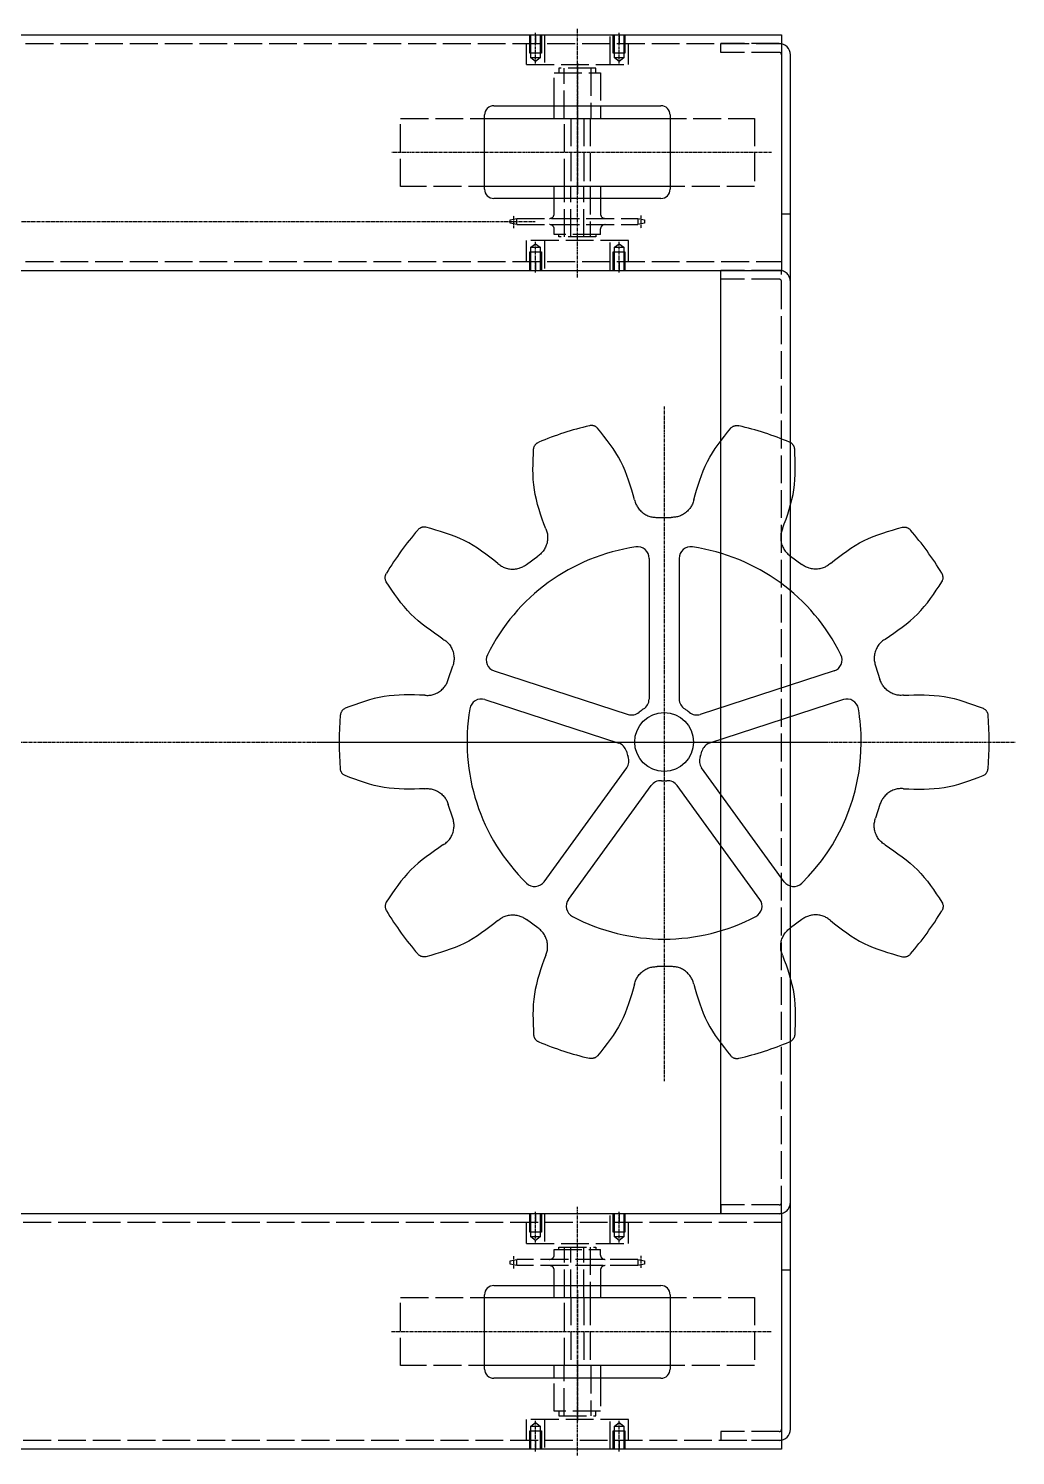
# Model space of a CAD drawing. Extents: x -2365 to 476, y -281 to 1709.
# Drawn here: x -291 to 134, y -280 to 336 of the extents above; entities that cross this region are included whole.
import ezdxf

# ---------------------------------------------------------------- set-up
doc = ezdxf.new("R2010")
doc.units = 0
doc.linetypes.add('DASHED', pattern=[15, 12, -3])
doc.linetypes.add('DOT_CENTER', pattern=[2, 1.25, -0.25, 0.25, -0.25])
doc.layers.get('0').update_dxf_attribs({"linetype": 'CONTINUOUS'})
doc.layers.add('1', color=7, linetype='CONTINUOUS')

# ---------------------------------------------------------------- blocks, each defined once
blk = doc.blocks.new('TOP__75', base_point=(-17.36, 28.06))
at = {"color": 7, "linetype": 'Continuous'}
for start, end in [(103.28678, 112.71322), (67.28678, 76.71322), (139.28678, 148.71322), (31.28678, 40.71322), (175.28678, -175.28678), (-4.71322, 4.71322), (-148.71322, -139.28678), (-40.71322, -31.28678), (-112.71322, -103.28678), (-76.71322, -67.28678)]:
    blk.add_arc((-17.36, 28.06), 140.14, start, end, dxfattribs=at)
for points in [[(-46.06, 163.37), (-46.6, 163.86), (-47.16, 164.19), (-47.55, 164.35), (-47.95, 164.46), (-48.31, 164.52), (-48.66, 164.55), (-49.1, 164.53), (-49.57, 164.45)], [(-46.06, 163.37), (-46.6, 163.86), (-47.16, 164.19), (-47.55, 164.35), (-47.95, 164.46), (-48.31, 164.52), (-48.66, 164.55), (-49.1, 164.53), (-49.57, 164.45)], [(-30.11, 132.48), (-36.04, 148.98), (-46.06, 163.37)], [(-4.61, 132.48), (1.32, 148.98), (11.34, 163.37)], [(11.34, 163.37), (11.88, 163.86), (12.44, 164.19), (12.83, 164.35), (13.23, 164.46), (13.59, 164.52), (13.94, 164.55), (14.38, 164.53), (14.85, 164.45)], [(11.34, 163.37), (11.88, 163.86), (12.44, 164.19), (12.83, 164.35), (13.23, 164.46), (13.59, 164.52), (13.94, 164.55), (14.38, 164.53), (14.85, 164.45)], [(-68.43, 120.03), (-73.32, 136.87), (-73.67, 154.4)], [(-73.67, 154.4), (-73.52, 155.11), (-73.26, 155.71), (-73.04, 156.06), (-72.79, 156.39), (-72.53, 156.65), (-72.26, 156.88), (-71.9, 157.13), (-71.47, 157.34)], [(-73.67, 154.4), (-73.52, 155.11), (-73.26, 155.71), (-73.04, 156.06), (-72.79, 156.39), (-72.53, 156.65), (-72.26, 156.88), (-71.9, 157.13), (-71.47, 157.34)], [(33.71, 120.03), (38.6, 136.87), (38.95, 154.4)], [(38.95, 154.4), (38.8, 155.11), (38.54, 155.71), (38.32, 156.06), (38.07, 156.39), (37.81, 156.65), (37.54, 156.88), (37.17, 157.13), (36.75, 157.34)], [(38.95, 154.4), (38.8, 155.11), (38.54, 155.71), (38.32, 156.06), (38.07, 156.39), (37.81, 156.65), (37.54, 156.88), (37.17, 157.13), (36.75, 157.34)], [(-30.11, 132.48), (-29.52, 130.65), (-28.68, 129.14), (-28.07, 128.34), (-27.4, 127.63), (-26.59, 126.94), (-25.72, 126.33), (-24.87, 125.86), (-23.96, 125.47), (-22.31, 125.04), (-20.42, 124.93)], [(-4.61, 132.48), (-5.2, 130.65), (-6.04, 129.14), (-6.65, 128.34), (-7.33, 127.63), (-8.13, 126.94), (-9, 126.33), (-9.85, 125.86), (-10.76, 125.47), (-12.41, 125.04), (-14.3, 124.93)], [(-120.12, 120.66), (-120.83, 120.74), (-121.49, 120.68), (-121.89, 120.58), (-122.28, 120.43), (-122.61, 120.27), (-122.91, 120.08), (-123.26, 119.81), (-123.59, 119.47)], [(-120.12, 120.66), (-120.83, 120.74), (-121.49, 120.68), (-121.89, 120.58), (-122.28, 120.43), (-122.61, 120.27), (-122.91, 120.08), (-123.26, 119.81), (-123.59, 119.47)], [(-89.05, 105.05), (-103.55, 114.91), (-120.12, 120.66)], [(-68.43, 120.03), (-67.82, 118.2), (-67.61, 116.49), (-67.64, 115.49), (-67.77, 114.51), (-68.01, 113.48), (-68.36, 112.48), (-68.77, 111.59), (-69.28, 110.75), (-70.36, 109.43), (-71.82, 108.22)], [(33.71, 120.03), (33.1, 118.2), (32.89, 116.49), (32.92, 115.49), (33.05, 114.51), (33.29, 113.48), (33.64, 112.48), (34.05, 111.59), (34.56, 110.75), (35.64, 109.43), (37.1, 108.22)], [(54.33, 105.05), (68.83, 114.91), (85.39, 120.66)], [(85.39, 120.66), (86.11, 120.74), (86.77, 120.68), (87.17, 120.58), (87.56, 120.43), (87.89, 120.27), (88.19, 120.08), (88.54, 119.81), (88.87, 119.47)], [(85.39, 120.66), (86.11, 120.74), (86.77, 120.68), (87.17, 120.58), (87.56, 120.43), (87.89, 120.27), (88.19, 120.08), (88.54, 119.81), (88.87, 119.47)], [(-89.05, 105.05), (-87.49, 103.91), (-85.93, 103.18), (-84.97, 102.89), (-84, 102.72), (-82.94, 102.63), (-81.88, 102.65), (-80.92, 102.77), (-79.95, 102.99), (-78.37, 103.61), (-76.77, 104.63)], [(54.33, 105.05), (52.77, 103.91), (51.21, 103.18), (50.25, 102.89), (49.28, 102.72), (48.22, 102.63), (47.16, 102.65), (46.2, 102.77), (45.23, 102.99), (43.65, 103.61), (42.05, 104.63)], [(-137.18, 97.17), (-137.47, 97.83), (-137.62, 98.47), (-137.65, 98.89), (-137.63, 99.3), (-137.58, 99.66), (-137.49, 100.01), (-137.34, 100.42), (-137.12, 100.84)], [(-137.18, 97.17), (-137.47, 97.83), (-137.62, 98.47), (-137.65, 98.89), (-137.63, 99.3), (-137.58, 99.66), (-137.49, 100.01), (-137.34, 100.42), (-137.12, 100.84)], [(102.46, 97.17), (102.75, 97.83), (102.9, 98.47), (102.93, 98.89), (102.91, 99.3), (102.86, 99.66), (102.77, 100.01), (102.62, 100.42), (102.4, 100.84)], [(102.46, 97.17), (102.75, 97.83), (102.9, 98.47), (102.93, 98.89), (102.91, 99.3), (102.86, 99.66), (102.77, 100.01), (102.62, 100.42), (102.4, 100.84)], [(-112.73, 72.45), (-126.59, 83.2), (-137.18, 97.17)], [(78.01, 72.45), (91.87, 83.2), (102.46, 97.17)], [(-112.73, 72.45), (-111.17, 71.33), (-109.99, 70.06), (-109.42, 69.24), (-108.95, 68.37), (-108.55, 67.39), (-108.24, 66.38), (-108.05, 65.42), (-107.96, 64.44), (-108.06, 62.74), (-108.54, 60.9)], [(78.01, 72.45), (76.45, 71.33), (75.27, 70.06), (74.7, 69.24), (74.23, 68.37), (73.82, 67.39), (73.52, 66.38), (73.33, 65.42), (73.24, 64.44), (73.34, 62.74), (73.82, 60.9)], [(-120.61, 48.21), (-118.68, 48.2), (-116.99, 48.53), (-116.04, 48.86), (-115.16, 49.29), (-114.25, 49.84), (-113.4, 50.48), (-112.69, 51.14), (-112.04, 51.89), (-111.13, 53.32), (-110.43, 55.08)], [(85.89, 48.21), (83.96, 48.2), (82.27, 48.53), (81.32, 48.86), (80.44, 49.29), (79.53, 49.84), (78.68, 50.48), (77.97, 51.14), (77.32, 51.89), (76.41, 53.32), (75.71, 55.08)], [(-120.61, 48.21), (-138.13, 47.66), (-154.92, 42.58)], [(85.89, 48.21), (103.41, 47.66), (120.2, 42.58)], [(-154.92, 42.58), (-155.54, 42.22), (-156.04, 41.78), (-156.3, 41.47), (-156.53, 41.12), (-156.71, 40.8), (-156.84, 40.47), (-156.96, 40.04), (-157.03, 39.58)], [(-154.92, 42.58), (-155.54, 42.22), (-156.04, 41.78), (-156.3, 41.47), (-156.53, 41.12), (-156.71, 40.8), (-156.84, 40.47), (-156.96, 40.04), (-157.03, 39.58)], [(120.2, 42.58), (120.82, 42.22), (121.32, 41.78), (121.58, 41.47), (121.81, 41.12), (121.99, 40.8), (122.12, 40.47), (122.24, 40.04), (122.31, 39.58)], [(120.2, 42.58), (120.82, 42.22), (121.32, 41.78), (121.58, 41.47), (121.81, 41.12), (121.99, 40.8), (122.12, 40.47), (122.24, 40.04), (122.31, 39.58)], [(-154.92, 13.55), (-155.54, 13.91), (-156.04, 14.34), (-156.3, 14.66), (-156.53, 15), (-156.71, 15.33), (-156.84, 15.66), (-156.96, 16.08), (-157.03, 16.55)], [(-154.92, 13.55), (-155.54, 13.91), (-156.04, 14.34), (-156.3, 14.66), (-156.53, 15), (-156.71, 15.33), (-156.84, 15.66), (-156.96, 16.08), (-157.03, 16.55)], [(-120.61, 7.92), (-138.13, 8.46), (-154.92, 13.55)], [(85.89, 7.92), (103.41, 8.46), (120.2, 13.55)], [(120.2, 13.55), (120.82, 13.91), (121.32, 14.34), (121.58, 14.66), (121.81, 15), (121.99, 15.33), (122.12, 15.66), (122.24, 16.08), (122.31, 16.55)], [(120.2, 13.55), (120.82, 13.91), (121.32, 14.34), (121.58, 14.66), (121.81, 15), (121.99, 15.33), (122.12, 15.66), (122.24, 16.08), (122.31, 16.55)], [(-120.61, 7.92), (-118.68, 7.93), (-116.99, 7.6), (-116.04, 7.26), (-115.16, 6.84), (-114.25, 6.28), (-113.4, 5.64), (-112.69, 4.98), (-112.04, 4.23), (-111.13, 2.8), (-110.43, 1.04)], [(85.89, 7.92), (83.96, 7.93), (82.27, 7.6), (81.32, 7.26), (80.44, 6.84), (79.53, 6.28), (78.68, 5.64), (77.97, 4.98), (77.32, 4.23), (76.41, 2.8), (75.71, 1.04)], [(-112.73, -16.33), (-111.17, -15.2), (-109.99, -13.94), (-109.42, -13.12), (-108.95, -12.25), (-108.55, -11.27), (-108.24, -10.25), (-108.05, -9.3), (-107.96, -8.31), (-108.06, -6.62), (-108.54, -4.78)], [(78.01, -16.33), (76.45, -15.2), (75.27, -13.94), (74.7, -13.12), (74.23, -12.25), (73.82, -11.27), (73.52, -10.25), (73.33, -9.3), (73.24, -8.31), (73.34, -6.62), (73.82, -4.78)], [(-112.73, -16.33), (-126.59, -27.07), (-137.18, -41.05)], [(78.01, -16.33), (91.87, -27.07), (102.46, -41.05)], [(-137.18, -41.05), (-137.47, -41.71), (-137.62, -42.35), (-137.65, -42.76), (-137.63, -43.18), (-137.58, -43.54), (-137.49, -43.89), (-137.34, -44.3), (-137.12, -44.72)], [(-137.18, -41.05), (-137.47, -41.71), (-137.62, -42.35), (-137.65, -42.76), (-137.63, -43.18), (-137.58, -43.54), (-137.49, -43.89), (-137.34, -44.3), (-137.12, -44.72)], [(102.46, -41.05), (102.75, -41.71), (102.9, -42.35), (102.93, -42.76), (102.91, -43.18), (102.86, -43.54), (102.77, -43.89), (102.62, -44.3), (102.4, -44.72)], [(102.46, -41.05), (102.75, -41.71), (102.9, -42.35), (102.93, -42.76), (102.91, -43.18), (102.86, -43.54), (102.77, -43.89), (102.62, -44.3), (102.4, -44.72)], [(-89.05, -48.93), (-103.55, -58.78), (-120.12, -64.53)], [(-89.05, -48.93), (-87.49, -47.78), (-85.93, -47.05), (-84.97, -46.77), (-84, -46.59), (-82.94, -46.51), (-81.88, -46.53), (-80.92, -46.65), (-79.95, -46.87), (-78.37, -47.49), (-76.77, -48.5)], [(54.33, -48.93), (52.77, -47.78), (51.21, -47.05), (50.25, -46.77), (49.28, -46.59), (48.22, -46.51), (47.16, -46.53), (46.2, -46.65), (45.23, -46.87), (43.65, -47.49), (42.05, -48.5)], [(54.33, -48.93), (68.83, -58.78), (85.39, -64.53)], [(-68.43, -63.91), (-67.82, -62.08), (-67.61, -60.36), (-67.64, -59.36), (-67.77, -58.39), (-68.01, -57.35), (-68.36, -56.35), (-68.77, -55.47), (-69.28, -54.62), (-70.36, -53.31), (-71.82, -52.1)], [(33.71, -63.91), (33.1, -62.08), (32.89, -60.36), (32.92, -59.36), (33.05, -58.39), (33.29, -57.35), (33.64, -56.35), (34.05, -55.47), (34.56, -54.62), (35.64, -53.31), (37.1, -52.1)], [(-120.12, -64.53), (-120.83, -64.61), (-121.49, -64.55), (-121.89, -64.45), (-122.28, -64.31), (-122.61, -64.15), (-122.91, -63.96), (-123.26, -63.69), (-123.59, -63.35)], [(-120.12, -64.53), (-120.83, -64.61), (-121.49, -64.55), (-121.89, -64.45), (-122.28, -64.31), (-122.61, -64.15), (-122.91, -63.96), (-123.26, -63.69), (-123.59, -63.35)], [(-68.43, -63.91), (-73.32, -80.75), (-73.67, -98.28)], [(33.71, -63.91), (38.6, -80.75), (38.95, -98.28)], [(85.39, -64.53), (86.11, -64.61), (86.77, -64.55), (87.17, -64.45), (87.56, -64.31), (87.89, -64.15), (88.19, -63.96), (88.54, -63.69), (88.87, -63.35)], [(85.39, -64.53), (86.11, -64.61), (86.77, -64.55), (87.17, -64.45), (87.56, -64.31), (87.89, -64.15), (88.19, -63.96), (88.54, -63.69), (88.87, -63.35)], [(-30.11, -76.36), (-29.52, -74.52), (-28.68, -73.01), (-28.07, -72.22), (-27.4, -71.51), (-26.59, -70.81), (-25.72, -70.21), (-24.87, -69.74), (-23.96, -69.35), (-22.31, -68.92), (-20.42, -68.8)], [(-4.61, -76.36), (-5.2, -74.52), (-6.04, -73.01), (-6.65, -72.22), (-7.33, -71.51), (-8.13, -70.81), (-9, -70.21), (-9.85, -69.74), (-10.76, -69.35), (-12.41, -68.92), (-14.3, -68.8)], [(-30.11, -76.36), (-36.04, -92.86), (-46.06, -107.25)], [(-4.61, -76.36), (1.32, -92.86), (11.34, -107.25)], [(-73.67, -98.28), (-73.52, -98.98), (-73.26, -99.59), (-73.04, -99.94), (-72.79, -100.26), (-72.53, -100.53), (-72.26, -100.76), (-71.9, -101), (-71.47, -101.21)], [(-73.67, -98.28), (-73.52, -98.98), (-73.26, -99.59), (-73.04, -99.94), (-72.79, -100.26), (-72.53, -100.53), (-72.26, -100.76), (-71.9, -101), (-71.47, -101.21)], [(38.95, -98.28), (38.8, -98.98), (38.54, -99.59), (38.32, -99.94), (38.07, -100.26), (37.81, -100.53), (37.54, -100.76), (37.17, -101), (36.75, -101.21)], [(38.95, -98.28), (38.8, -98.98), (38.54, -99.59), (38.32, -99.94), (38.07, -100.26), (37.81, -100.53), (37.54, -100.76), (37.17, -101), (36.75, -101.21)], [(-46.06, -107.25), (-46.6, -107.73), (-47.16, -108.07), (-47.55, -108.22), (-47.95, -108.34), (-48.31, -108.4), (-48.66, -108.43), (-49.1, -108.41), (-49.57, -108.33)], [(-46.06, -107.25), (-46.6, -107.73), (-47.16, -108.07), (-47.55, -108.22), (-47.95, -108.34), (-48.31, -108.4), (-48.66, -108.43), (-49.1, -108.41), (-49.57, -108.33)], [(11.34, -107.25), (11.88, -107.73), (12.44, -108.07), (12.83, -108.22), (13.23, -108.34), (13.59, -108.4), (13.94, -108.43), (14.38, -108.41), (14.85, -108.33)], [(11.34, -107.25), (11.88, -107.73), (12.44, -108.07), (12.83, -108.22), (13.23, -108.34), (13.59, -108.4), (13.94, -108.43), (14.38, -108.41), (14.85, -108.33)]]:
    blk.add_spline(points, degree=3, dxfattribs=at)
at = {"layer": '1', "color": 4, "linetype": 'DOT_CENTER'}
for p, q in [((-17.36, 172.71), (-17.36, -118.18)), ((-165.68, 28.06), (134.14, 28.06))]:
    blk.add_line(p, q, dxfattribs=at)
at = {"layer": '1', "color": 7, "linetype": 'Continuous'}
for p, q in [((-20.42, 124.93), (-14.3, 124.93)), ((-76.77, 104.63), (-71.82, 108.22)), ((-23.86, 107.23), (-23.86, 46.56)), ((-10.86, 107.23), (-10.86, 46.56)), ((37.1, 108.22), (42.05, 104.63)), ((-110.43, 55.08), (-108.54, 60.9)), ((-90.65, 58.71), (-32.94, 39.96)), ((55.93, 58.71), (-1.78, 39.96)), ((73.82, 60.9), (75.71, 55.08)), ((-94.66, 46.34), (-36.96, 27.6)), ((59.94, 46.34), (2.24, 27.6)), ((-69.15, -32.17), (-33.49, 16.92)), ((34.43, -32.17), (-1.23, 16.92)), ((-58.64, -39.81), (-22.97, 9.28)), ((23.92, -39.81), (-11.75, 9.28)), ((-108.54, -4.78), (-110.43, 1.04)), ((75.71, 1.04), (73.82, -4.78)), ((-71.82, -52.1), (-76.77, -48.5)), ((42.05, -48.5), (37.1, -52.1)), ((-14.3, -68.8), (-20.42, -68.8))]:
    blk.add_line(p, q, dxfattribs=at)
blk.add_circle((-17.36, 28.06), 12.7, dxfattribs=at)
for centre, radius, start, end in [((-17.36, 28.06), 85, 98.2649, 153.7351), ((-28.86, 107.23), 5, 0, 98.2649), ((-5.86, 107.23), 5, 81.7351, 180), ((-17.36, 28.06), 85, 26.2649, 81.7351), ((-89.1, 63.46), 5, 153.7351, -108), ((54.38, 63.46), 5, -72, 26.2649), ((-96.21, 41.59), 5, 72, 170.2649), ((-28.86, 46.56), 5, -58.12833, 0), ((-5.86, 46.56), 5, 180, -121.87167), ((61.49, 41.59), 5, 9.7351, 108), ((-17.36, 28.06), 85, 170.2649, -134.2649), ((-31.4, 44.71), 5, -108, -49.87167), ((-17.36, 28.06), 16.78, 122.75271, 130.12833), ((-17.36, 28.06), 16.78, 121.87167, 122.75271), ((-17.36, 28.06), 16.78, 49.87167, 58.12833), ((-3.32, 44.71), 5, -130.12833, -72), ((-17.36, 28.06), 85, 0, 9.7351), ((-38.5, 22.84), 5, 13.87167, 72), ((3.78, 22.84), 5, 108, 166.12833), ((-17.36, 28.06), 85, -45.7351, 0), ((-17.36, 28.06), 16.78, -166.12833, -157.87167), ((-37.54, 19.86), 5, -36, 22.12833), ((2.82, 19.86), 5, 157.87167, -144), ((-17.36, 28.06), 16.78, -22.12833, -13.87167), ((-18.93, 6.34), 5, 85.87167, 144), ((-17.36, 28.06), 16.78, -94.12833, -85.87167), ((-15.79, 6.34), 5, 36, 94.12833), ((-73.2, -29.23), 5, -134.2649, -36), ((38.48, -29.23), 5, -144, -45.7351), ((-54.59, -42.75), 5, 144, -117.7351), ((19.87, -42.75), 5, -62.2649, 36), ((-17.36, 28.06), 85, -117.7351, -62.2649)]:
    blk.add_arc(centre, radius, start, end, dxfattribs=at)
blk = doc.blocks.new('TOP__107', base_point=(18.3, 292.83))
at = {"layer": '1', "color": 4, "linetype": 'DASHED'}
for p, q in [((-69.02, 333.06), (-69.02, 320.26)), ((-40.57, 320.26), (-40.57, 333.06)), ((-76.79, 320.26), (-76.79, 329.26)), ((-32.79, 320.26), (-32.79, 329.26)), ((-76.79, 320.26), (-32.79, 320.26))]:
    blk.add_line(p, q, dxfattribs=at)
blk = doc.blocks.new('TOP__108', base_point=(18.3, 271.69))
at = {"layer": '1', "color": 4, "linetype": 'DASHED'}
for p, q in [((-76.79, 235.26), (-76.79, 244.26)), ((-32.79, 244.26), (-76.79, 244.26)), ((-69.02, 244.26), (-69.02, 231.46)), ((-40.57, 231.46), (-40.57, 244.26)), ((-32.79, 235.26), (-32.79, 244.26))]:
    blk.add_line(p, q, dxfattribs=at)
blk = doc.blocks.new('TOP__109', base_point=(-0.11, 295.66))
at = {"layer": '1', "color": 4, "linetype": 'DOT_CENTER'}
blk.add_line((-54.79, 320.87), (-54.79, 294.6), dxfattribs=at)
at = {"layer": '1', "color": 4, "linetype": 'DASHED'}
for p, q in [((-64.79, 316.66), (-44.79, 316.66)), ((-64.79, 302.46), (-64.79, 316.66)), ((-46.79, 318.66), (-62.79, 318.66)), ((-62.79, 318.66), (-62.79, 316.66)), ((-60.54, 296.96), (-60.54, 318.66)), ((-49.04, 318.66), (-49.04, 296.96)), ((-46.79, 316.66), (-46.79, 318.66)), ((-44.79, 316.66), (-44.79, 302.46))]:
    blk.add_line(p, q, dxfattribs=at)
at = {"layer": '1', "color": 7, "linetype": 'Continuous'}
for p, q in [((-64.79, 296.96), (-64.79, 302.46)), ((-44.79, 302.46), (-44.79, 296.96))]:
    blk.add_line(p, q, dxfattribs=at)
blk = doc.blocks.new('J__110', base_point=(36.71, 346.18))
at = {"layer": '1', "color": 4, "linetype": 'DASHED'}
for p, q in [((-130.99, 296.96), (-89.79, 296.96)), ((-130.99, 267.56), (-130.99, 296.96)), ((-60.29, 267.56), (-60.29, 296.96)), ((-57.54, 296.96), (-57.54, 267.56)), ((-52.04, 296.96), (-52.04, 267.56)), ((-49.29, 296.96), (-49.29, 267.56)), ((-19.79, 296.96), (21.61, 296.96)), ((21.61, 296.96), (21.61, 267.56)), ((-89.79, 267.56), (-130.99, 267.56)), ((21.61, 267.56), (-19.79, 267.56))]:
    blk.add_line(p, q, dxfattribs=at)
at = {"layer": '1', "color": 7, "linetype": 'Continuous'}
for p, q in [((-89.79, 296.96), (-19.79, 296.96)), ((-19.79, 267.56), (-89.79, 267.56))]:
    blk.add_line(p, q, dxfattribs=at)
at = {"layer": '1', "color": 4, "linetype": 'DOT_CENTER'}
for p, q in [((-54.79, 299.49), (-54.79, 264.5)), ((28.89, 282.26), (-134.94, 282.26))]:
    blk.add_line(p, q, dxfattribs=at)
blk = doc.blocks.new('TOP__111', base_point=(-687.17, 877.63))
at = {"layer": '1'}
blk.add_blockref('J__110', (36.71, 346.18), dxfattribs=at)
blk = doc.blocks.new('TOP__112', base_point=(-0.11, 268.86))
blk.add_blockref('TOP__111', (-687.17, 877.63))
blk = doc.blocks.new('TOP__113', base_point=(33.83, 278.63))
at = {"layer": '1', "color": 4, "linetype": 'DASHED'}
for p, q in [((-64.79, 262.46), (-64.79, 267.56)), ((-60.29, 245.86), (-60.29, 267.56)), ((-57.54, 245.86), (-57.54, 267.56)), ((-52.04, 245.86), (-52.04, 267.56)), ((-49.29, 267.56), (-49.29, 245.86)), ((-44.79, 267.56), (-44.79, 262.46)), ((-64.79, 255.86), (-64.79, 262.46)), ((-44.79, 262.46), (-44.79, 255.86)), ((-83.79, 253.29), (-80.93, 253.86)), ((-83.79, 251.74), (-83.79, 253.29)), ((-80.93, 253.86), (-28.66, 253.86)), ((-80.93, 251.16), (-80.93, 253.86)), ((-28.66, 253.86), (-28.66, 251.16)), ((-28.66, 253.86), (-25.79, 253.29)), ((-25.79, 253.29), (-25.79, 251.74)), ((-80.93, 251.16), (-83.79, 251.74)), ((-80.93, 251.16), (-28.66, 251.16)), ((-64.79, 246.86), (-64.79, 249.36)), ((-44.79, 246.86), (-64.79, 246.86)), ((-62.79, 245.86), (-62.79, 246.86)), ((-46.79, 246.86), (-46.79, 245.86)), ((-44.79, 246.86), (-44.79, 249.36)), ((-25.79, 251.74), (-28.66, 251.16)), ((-46.79, 245.86), (-62.79, 245.86))]:
    blk.add_line(p, q, dxfattribs=at)
at = {"layer": '1', "color": 4, "linetype": 'DOT_CENTER'}
for p, q in [((-82.14, 249.58), (-82.14, 255.09)), ((-27.44, 255.09), (-27.44, 249.58))]:
    blk.add_line(p, q, dxfattribs=at)
at = {"layer": '1', "color": 4, "linetype": 'DASHED'}
for centre, radius, start, end in [((-66.79, 255.86), 2, -90, 0), ((-42.79, 255.86), 2, 180, -90), ((-66.69, 249.26), 1.9, 3.01279, 93.01279), ((-42.89, 249.26), 1.9, 86.98721, 176.98721)]:
    blk.add_arc(centre, radius, start, end, dxfattribs=at)
for name, p in [('TOP__107', (18.3, 292.83)), ('TOP__109', (-0.11, 295.66)), ('TOP__112', (-0.11, 268.86)), ('TOP__108', (18.3, 271.69))]:
    blk.add_blockref(name, p)
blk = doc.blocks.new('J__132', base_point=(36.71, -290.06))
at = {"layer": '1', "color": 4, "linetype": 'DOT_CENTER'}
for p, q in [((-54.79, -208.38), (-54.79, -243.37)), ((-134.94, -226.14), (28.89, -226.14))]:
    blk.add_line(p, q, dxfattribs=at)
at = {"layer": '1', "color": 4, "linetype": 'DASHED'}
for p, q in [((-130.99, -240.84), (-130.99, -211.44)), ((-130.99, -211.44), (-89.79, -211.44)), ((-60.29, -240.84), (-60.29, -211.44)), ((-57.54, -211.44), (-57.54, -240.84)), ((-52.04, -211.44), (-52.04, -240.84)), ((-49.29, -211.44), (-49.29, -240.84)), ((-19.79, -211.44), (21.61, -211.44)), ((21.61, -211.44), (21.61, -240.84)), ((-89.79, -240.84), (-130.99, -240.84)), ((21.61, -240.84), (-19.79, -240.84))]:
    blk.add_line(p, q, dxfattribs=at)
at = {"layer": '1', "color": 7, "linetype": 'Continuous'}
for p, q in [((-89.79, -211.44), (-19.79, -211.44)), ((-19.79, -240.84), (-89.79, -240.84))]:
    blk.add_line(p, q, dxfattribs=at)
blk = doc.blocks.new('TOP__133', base_point=(-687.17, -821.51))
at = {"layer": '1'}
blk.add_blockref('J__132', (36.71, -290.06), dxfattribs=at)
blk = doc.blocks.new('TOP__134', base_point=(-0.11, -212.74))
blk.add_blockref('TOP__133', (-687.17, -821.51))
blk = doc.blocks.new('TOP__135', base_point=(-0.11, -239.54))
at = {"layer": '1', "color": 4, "linetype": 'DOT_CENTER'}
blk.add_line((-54.79, -238.48), (-54.79, -264.75), dxfattribs=at)
at = {"layer": '1', "color": 7, "linetype": 'Continuous'}
for p, q in [((-64.79, -246.34), (-64.79, -240.84)), ((-44.79, -240.84), (-44.79, -246.34))]:
    blk.add_line(p, q, dxfattribs=at)
at = {"layer": '1', "color": 4, "linetype": 'DASHED'}
for p, q in [((-60.54, -262.54), (-60.54, -240.84)), ((-49.04, -240.84), (-49.04, -262.54)), ((-64.79, -260.54), (-64.79, -246.34)), ((-44.79, -246.34), (-44.79, -260.54)), ((-44.79, -260.54), (-64.79, -260.54)), ((-62.79, -260.54), (-62.79, -262.54)), ((-62.79, -262.54), (-46.79, -262.54)), ((-46.79, -262.54), (-46.79, -260.54))]:
    blk.add_line(p, q, dxfattribs=at)
blk = doc.blocks.new('TOP__136', base_point=(18.3, -215.57))
at = {"layer": '1', "color": 4, "linetype": 'DASHED'}
for p, q in [((-69.02, -175.34), (-69.02, -188.14)), ((-40.57, -188.14), (-40.57, -175.34)), ((-76.79, -188.14), (-76.79, -179.14)), ((-32.79, -188.14), (-32.79, -179.14)), ((-76.79, -188.14), (-32.79, -188.14))]:
    blk.add_line(p, q, dxfattribs=at)
blk = doc.blocks.new('TOP__137', base_point=(18.3, -236.71))
at = {"layer": '1', "color": 4, "linetype": 'DASHED'}
for p, q in [((-76.79, -273.14), (-76.79, -264.14)), ((-32.79, -264.14), (-76.79, -264.14)), ((-69.02, -264.14), (-69.02, -276.94)), ((-40.57, -276.94), (-40.57, -264.14)), ((-32.79, -273.14), (-32.79, -264.14))]:
    blk.add_line(p, q, dxfattribs=at)
blk = doc.blocks.new('TOP__138', base_point=(33.83, -222.51))
at = {"layer": '1', "color": 4, "linetype": 'DASHED'}
for p, q in [((-64.79, -193.24), (-64.79, -190.74)), ((-64.79, -190.74), (-44.79, -190.74)), ((-62.79, -189.74), (-46.79, -189.74)), ((-62.79, -190.74), (-62.79, -189.74)), ((-60.29, -211.44), (-60.29, -189.74)), ((-57.54, -211.44), (-57.54, -189.74)), ((-52.04, -211.44), (-52.04, -189.74)), ((-49.29, -189.74), (-49.29, -211.44)), ((-46.79, -189.74), (-46.79, -190.74)), ((-44.79, -193.24), (-44.79, -190.74)), ((-83.79, -195.61), (-80.93, -195.04)), ((-83.79, -197.16), (-83.79, -195.61)), ((-80.93, -197.74), (-80.93, -195.04)), ((-28.66, -195.04), (-80.93, -195.04)), ((-28.66, -195.04), (-25.79, -195.61)), ((-28.66, -195.04), (-28.66, -197.74)), ((-25.79, -195.61), (-25.79, -197.16)), ((-80.93, -197.74), (-83.79, -197.16)), ((-28.66, -197.74), (-80.93, -197.74)), ((-64.79, -206.34), (-64.79, -199.74)), ((-44.79, -199.74), (-44.79, -206.34)), ((-25.79, -197.16), (-28.66, -197.74)), ((-64.79, -211.44), (-64.79, -206.34)), ((-44.79, -206.34), (-44.79, -211.44))]:
    blk.add_line(p, q, dxfattribs=at)
at = {"layer": '1', "color": 4, "linetype": 'DOT_CENTER'}
for p, q in [((-82.14, -198.96), (-82.14, -193.46)), ((-27.44, -193.46), (-27.44, -198.96))]:
    blk.add_line(p, q, dxfattribs=at)
at = {"layer": '1', "color": 4, "linetype": 'DASHED'}
for centre, radius, start, end in [((-66.69, -193.14), 1.9, -93.01279, -3.01279), ((-42.89, -193.14), 1.9, -176.98721, -86.98721), ((-66.79, -199.74), 2, 0, 90), ((-42.79, -199.74), 2, 90, 180)]:
    blk.add_arc(centre, radius, start, end, dxfattribs=at)
for name, p in [('TOP__136', (18.3, -215.57)), ('TOP__134', (-0.11, -212.74)), ('TOP__135', (-0.11, -239.54)), ('TOP__137', (18.3, -236.71))]:
    blk.add_blockref(name, p)
blk = doc.blocks.new('M__158', base_point=(7.06, -273.14))
at = {"layer": '1', "color": 4, "linetype": 'DASHED'}
for p, q in [((7.06, 325.46), (7.06, 329.26)), ((32.26, 329.26), (7.06, 329.26)), ((32.26, 325.46), (7.06, 325.46)), ((37.06, 255.66), (33.26, 255.66)), ((32.26, 231.46), (7.06, 231.46)), ((7.06, 227.66), (7.06, 231.46)), ((33.26, -175.34), (33.26, 231.46)), ((32.26, 227.66), (7.06, 227.66)), ((32.26, -171.54), (7.06, -171.54)), ((7.06, -171.54), (7.06, -175.34)), ((32.26, -175.34), (7.06, -175.34)), ((33.26, -199.54), (37.06, -199.54)), ((7.06, -269.34), (7.06, -273.14)), ((32.26, -269.34), (7.06, -269.34)), ((32.26, -273.14), (7.06, -273.14))]:
    blk.add_line(p, q, dxfattribs=at)
at = {"layer": '1', "color": 7, "linetype": 'Continuous'}
for p, q in [((37.06, -268.34), (37.06, 324.46)), ((7.06, -175.34), (7.06, 231.46))]:
    blk.add_line(p, q, dxfattribs=at)
for centre, start, end in [((32.26, 324.46), 0, 90), ((32.26, -268.34), -90, 0)]:
    blk.add_arc(centre, 4.8, start, end, dxfattribs=at)
at = {"layer": '1', "color": 4, "linetype": 'DASHED'}
for centre, radius, start, end in [((32.26, 324.46), 1, 0, 90), ((32.26, 226.66), 4.8, 0, 90), ((32.26, 226.66), 1, 0, 90), ((32.26, -170.54), 4.8, -90, 0), ((32.26, -170.54), 1, -90, 0), ((32.26, -268.34), 1, -90, 0)]:
    blk.add_arc(centre, radius, start, end, dxfattribs=at)

msp = doc.modelspace()

# ---------------------------------------------------------------- linework, layer by layer
at = {"layer": '1', "color": 7, "linetype": 'Continuous'}
for p, q in [((-332.54, 333.06), (33.26, 333.06)), ((33.26, 333.06), (33.26, 231.46)), ((-90.79, 302.46), (-18.79, 302.46)), ((-94.79, 266.46), (-94.79, 298.46)), ((-14.79, 298.46), (-14.79, 266.46)), ((-18.79, 262.46), (-90.79, 262.46)), ((-330.68, 231.46), (33.26, 231.46)), ((33.26, -175.34), (-330.68, -175.34)), ((33.26, -175.34), (33.26, -276.94)), ((-90.79, -206.34), (-18.79, -206.34)), ((-94.79, -242.34), (-94.79, -210.34)), ((-14.79, -210.34), (-14.79, -242.34)), ((-18.79, -246.34), (-90.79, -246.34)), ((33.26, -276.94), (-332.54, -276.94))]:
    msp.add_line(p, q, dxfattribs=at)
at = {"layer": '1', "color": 4, "linetype": 'DASHED'}
for p, q in [((-75.29, 325.06), (-75.29, 333.06)), ((-74.79, 325.06), (-74.79, 333.06)), ((-72.79, 333.06), (-72.79, 329.26)), ((-72.79, 333.06), (-72.79, 329.26)), ((-72.79, 333.06), (-72.79, 329.26)), ((-70.79, 333.06), (-70.79, 325.06)), ((-70.29, 333.06), (-70.29, 325.06)), ((-39.29, 325.06), (-39.29, 333.06)), ((-38.79, 325.06), (-38.79, 333.06)), ((-36.79, 333.06), (-36.79, 329.26)), ((-36.79, 333.06), (-36.79, 329.26)), ((-34.79, 333.06), (-34.79, 325.06)), ((-34.29, 333.06), (-34.29, 325.06)), ((-802.74, 329.26), (33.26, 329.26)), ((-74.79, 325.06), (-75.29, 325.06)), ((-70.79, 325.06), (-74.79, 325.06)), ((-74.79, 323.06), (-74.79, 325.06)), ((-70.79, 323.06), (-74.79, 323.06)), ((-72.79, 321.56), (-74.79, 323.06)), ((-70.79, 323.06), (-72.79, 321.56)), ((-70.79, 325.06), (-70.79, 323.06)), ((-70.29, 325.06), (-70.79, 325.06)), ((-38.79, 325.06), (-39.29, 325.06)), ((-38.79, 323.06), (-38.79, 325.06)), ((-34.79, 325.06), (-38.79, 325.06)), ((-36.79, 321.56), (-38.79, 323.06)), ((-34.79, 323.06), (-38.79, 323.06)), ((-34.79, 323.06), (-36.79, 321.56)), ((-34.29, 325.06), (-34.79, 325.06)), ((-34.79, 325.06), (-34.79, 323.06)), ((-74.79, 241.46), (-72.79, 242.96)), ((-74.79, 241.46), (-70.79, 241.46)), ((-74.79, 239.46), (-74.79, 241.46)), ((-72.79, 242.96), (-70.79, 241.46)), ((-70.79, 241.46), (-70.79, 239.46)), ((-38.79, 241.46), (-36.79, 242.96)), ((-38.79, 239.46), (-38.79, 241.46)), ((-38.79, 241.46), (-34.79, 241.46)), ((-36.79, 242.96), (-34.79, 241.46)), ((-34.79, 241.46), (-34.79, 239.46)), ((-802.74, 235.26), (33.26, 235.26)), ((-75.29, 239.46), (-74.79, 239.46)), ((-75.29, 231.46), (-75.29, 239.46)), ((-74.79, 239.46), (-70.79, 239.46)), ((-74.79, 231.46), (-74.79, 239.46)), ((-72.79, 235.26), (-72.79, 231.46)), ((-72.79, 235.26), (-72.79, 231.46)), ((-72.79, 235.26), (-72.79, 231.46)), ((-72.79, 235.26), (-72.79, 231.46)), ((-70.79, 239.46), (-70.79, 231.46)), ((-70.79, 239.46), (-70.29, 239.46)), ((-70.29, 239.46), (-70.29, 231.46)), ((-39.29, 231.46), (-39.29, 239.46)), ((-39.29, 239.46), (-38.79, 239.46)), ((-38.79, 231.46), (-38.79, 239.46)), ((-38.79, 239.46), (-34.79, 239.46)), ((-36.79, 235.26), (-36.79, 231.46)), ((-36.79, 235.26), (-36.79, 231.46)), ((-36.79, 235.26), (-36.79, 231.46)), ((-34.79, 239.46), (-34.29, 239.46)), ((-34.79, 239.46), (-34.79, 231.46)), ((-34.29, 239.46), (-34.29, 231.46)), ((-75.29, -183.34), (-75.29, -175.34)), ((-74.79, -183.34), (-74.79, -175.34)), ((-72.79, -175.34), (-72.79, -179.14)), ((-72.79, -175.34), (-72.79, -179.14)), ((-72.79, -175.34), (-72.79, -179.14)), ((-70.79, -175.34), (-70.79, -183.34)), ((-70.29, -175.34), (-70.29, -183.34)), ((-39.29, -183.34), (-39.29, -175.34)), ((-38.79, -183.34), (-38.79, -175.34)), ((-36.79, -175.34), (-36.79, -179.14)), ((-36.79, -175.34), (-36.79, -179.14)), ((-34.79, -175.34), (-34.79, -183.34)), ((-34.29, -175.34), (-34.29, -183.34)), ((33.26, -179.14), (-802.74, -179.14)), ((-74.79, -183.34), (-75.29, -183.34)), ((-70.79, -183.34), (-74.79, -183.34)), ((-74.79, -185.34), (-74.79, -183.34)), ((-70.79, -183.34), (-70.79, -185.34)), ((-70.29, -183.34), (-70.79, -183.34)), ((-38.79, -183.34), (-39.29, -183.34)), ((-38.79, -185.34), (-38.79, -183.34)), ((-34.79, -183.34), (-38.79, -183.34)), ((-34.29, -183.34), (-34.79, -183.34)), ((-34.79, -183.34), (-34.79, -185.34)), ((-70.79, -185.34), (-74.79, -185.34)), ((-72.79, -186.84), (-74.79, -185.34)), ((-70.79, -185.34), (-72.79, -186.84)), ((-36.79, -186.84), (-38.79, -185.34)), ((-34.79, -185.34), (-38.79, -185.34)), ((-34.79, -185.34), (-36.79, -186.84)), ((-75.29, -268.94), (-74.79, -268.94)), ((-75.29, -276.94), (-75.29, -268.94)), ((-74.79, -266.94), (-72.79, -265.44)), ((-74.79, -266.94), (-70.79, -266.94)), ((-74.79, -268.94), (-74.79, -266.94)), ((-74.79, -268.94), (-70.79, -268.94)), ((-74.79, -276.94), (-74.79, -268.94)), ((-72.79, -265.44), (-70.79, -266.94)), ((-70.79, -266.94), (-70.79, -268.94)), ((-70.79, -268.94), (-70.79, -276.94)), ((-70.79, -268.94), (-70.29, -268.94)), ((-70.29, -268.94), (-70.29, -276.94)), ((-39.29, -276.94), (-39.29, -268.94)), ((-39.29, -268.94), (-38.79, -268.94)), ((-38.79, -266.94), (-36.79, -265.44)), ((-38.79, -268.94), (-38.79, -266.94)), ((-38.79, -266.94), (-34.79, -266.94)), ((-38.79, -276.94), (-38.79, -268.94)), ((-38.79, -268.94), (-34.79, -268.94)), ((-36.79, -265.44), (-34.79, -266.94)), ((-34.79, -266.94), (-34.79, -268.94)), ((-34.79, -268.94), (-34.29, -268.94)), ((-34.79, -268.94), (-34.79, -276.94)), ((-34.29, -268.94), (-34.29, -276.94)), ((33.26, -273.14), (-802.74, -273.14)), ((-72.79, -273.14), (-72.79, -276.94)), ((-72.79, -273.14), (-72.79, -276.94)), ((-36.79, -273.14), (-36.79, -276.94))]:
    msp.add_line(p, q, dxfattribs=at)
at = {"layer": '1', "color": 4, "linetype": 'DOT_CENTER'}
for p, q in [((-72.79, 320.66), (-72.79, 334.06)), ((-54.79, 228.38), (-54.79, 335.73)), ((-36.79, 320.66), (-36.79, 334.06)), ((-527.86, 252.48), (-73.02, 252.48)), ((-72.79, 230.46), (-72.79, 243.86)), ((-36.79, 230.46), (-36.79, 243.86)), ((-825.31, 28.06), (53.04, 28.06)), ((-54.79, -279.61), (-54.79, -172.25)), ((-72.79, -187.74), (-72.79, -174.34)), ((-36.79, -187.74), (-36.79, -174.34)), ((-72.79, -277.94), (-72.79, -264.54)), ((-36.79, -277.94), (-36.79, -264.54))]:
    msp.add_line(p, q, dxfattribs=at)
at = {"layer": '1', "color": 7, "linetype": 'Continuous'}
for centre, start, end in [((-90.79, 298.46), 90, 180), ((-18.79, 298.46), 0, 90), ((-90.79, 266.46), 180, -90), ((-18.79, 266.46), -90, 0), ((-90.79, -210.34), 90, 180), ((-18.79, -210.34), 0, 90), ((-90.79, -242.34), 180, -90), ((-18.79, -242.34), -90, 0)]:
    msp.add_arc(centre, 4, start, end, dxfattribs=at)

# ---------------------------------------------------------------- block references
for name, p in [('TOP__113', (33.83, 278.63)), ('TOP__75', (-17.36, 28.06)), ('TOP__138', (33.83, -222.51))]:
    msp.add_blockref(name, p)
at = {"layer": '1'}
msp.add_blockref('M__158', (7.06, -273.14), dxfattribs=at)

doc.saveas('drawing.dxf')
